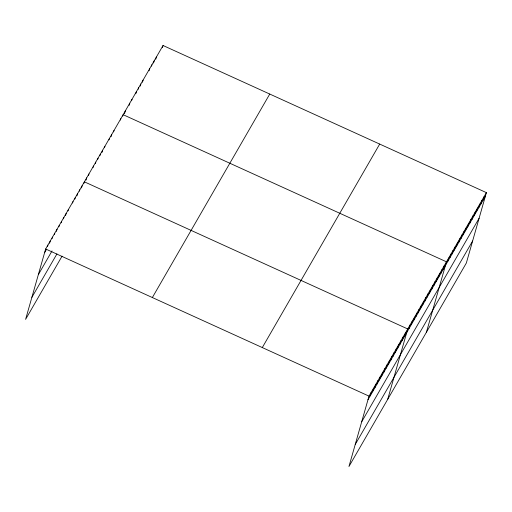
<?xml version="1.0" encoding="UTF-8"?>
<svg xmlns="http://www.w3.org/2000/svg" width="512" height="512" viewBox="0 0 512 512"><rect width="100%" height="100%" fill="white"/><g stroke="black" fill="none" stroke-linecap="round" stroke-linejoin="round"><path stroke-width="0.77" d="M486.4 192.634L369.005 396.122L348.954 466.502L466.349 263.014L486.4 192.634L163.046 45.498L45.651 248.986L25.6 319.366L62.061 256.166M47.514 246.49L47.93 245.037M49.587 243.264L50.208 241.088M52.07 238.586L52.486 237.139M54.349 234.637L54.765 233.19M56.422 231.411L57.043 229.235M58.906 226.739L59.322 225.286M61.19 222.79L61.6 221.338M63.469 218.835L63.878 217.389M65.536 215.616L66.157 213.44M68.026 210.938L68.435 209.485M72.582 203.04L72.992 201.587M74.861 199.085L75.27 197.638M76.934 195.866L77.555 193.69M79.418 191.187L79.834 189.734M81.491 187.962L82.112 185.786M83.974 183.29L84.39 181.837L407.744 328.966L387.699 399.347M86.048 180.064L86.669 177.888M88.531 175.386L88.947 173.939M93.088 167.488L93.504 166.035M95.373 163.539L95.782 162.086M97.651 159.584L98.061 158.138M99.93 155.635L100.339 154.189M101.997 152.41L102.618 150.234M104.486 147.738L104.896 146.285M109.043 139.834L109.459 138.387M111.117 136.614L111.738 134.438M113.6 131.936L114.016 130.483M120.435 120.083L120.851 118.637M122.714 116.134L123.13 114.688L446.483 261.818L426.438 332.198M124.518 113.741L125.344 110.842M129.165 105.331L129.779 103.155M131.584 100.762L132 99.309M135.814 93.798L136.435 91.622M138.24 89.229L138.65 87.776M140.25 86.112L140.87 83.936M142.464 82.266L143.085 80.09M149.12 70.739L149.741 68.563M151.546 66.17L151.955 64.717M153.555 63.053L154.176 60.87M155.77 59.206L156.39 57.03M162.426 47.674L163.046 45.498M370.253 395.795L371.283 392.173M372.531 391.846L373.562 388.218M374.81 387.898L375.84 384.269M377.088 383.949L378.118 380.32M379.366 379.994L380.397 376.371M381.645 376.045L382.675 372.422M383.923 372.096L384.96 368.467M386.202 368.147L387.238 364.518M388.48 364.198L389.517 360.57M390.758 360.243L391.795 356.621M393.037 356.294L394.074 352.672M395.315 352.346L396.352 348.717M397.6 348.397L398.63 344.768M399.878 344.448L400.909 340.819M402.157 340.493L403.187 336.87M404.435 336.544L405.466 332.922M408.992 328.646L410.022 325.018M411.27 324.698L412.301 321.069M413.549 320.742L414.579 317.12M415.827 316.794L416.864 313.171M418.106 312.845L419.142 309.216M420.384 308.896L421.421 305.267M422.662 304.947L423.699 301.318M424.941 300.992L425.978 297.37M427.219 297.043L428.256 293.421M429.498 293.094L430.534 289.466M431.782 289.146L432.813 285.517M434.061 285.197L435.091 281.568M436.339 281.242L437.37 277.619M438.618 277.293L439.648 273.67M440.896 273.344L441.926 269.715M443.174 269.395L444.205 265.766M447.667 261.6L448.704 257.971M449.888 257.76L450.918 254.131M452.102 253.914L453.139 250.285M454.323 250.067L455.354 246.445M456.538 246.227L457.574 242.598M458.758 242.381L459.789 238.752M460.973 238.541L462.01 234.912M463.194 234.694L464.224 231.066M465.408 230.854L466.445 227.226M467.629 227.008L468.659 223.379M469.843 223.162L470.88 219.539M472.064 219.322L473.094 215.693M474.278 215.475L475.315 211.846M476.499 211.635L477.53 208.006M478.714 207.789L479.75 204.16M480.934 203.942L481.965 200.32M483.149 200.102L484.186 196.474M44.614 252.614L46.515 249.325M38.342 274.643L52.013 250.944M31.872 297.338L56.941 253.888M152.358 297.542L269.754 94.054M262.298 347.565L379.693 144.077M367.974 399.75L485.37 196.256M361.696 421.779L479.091 218.285M355.232 444.474L472.627 240.986M45.651 248.986L369.005 396.122"/></g></svg>
